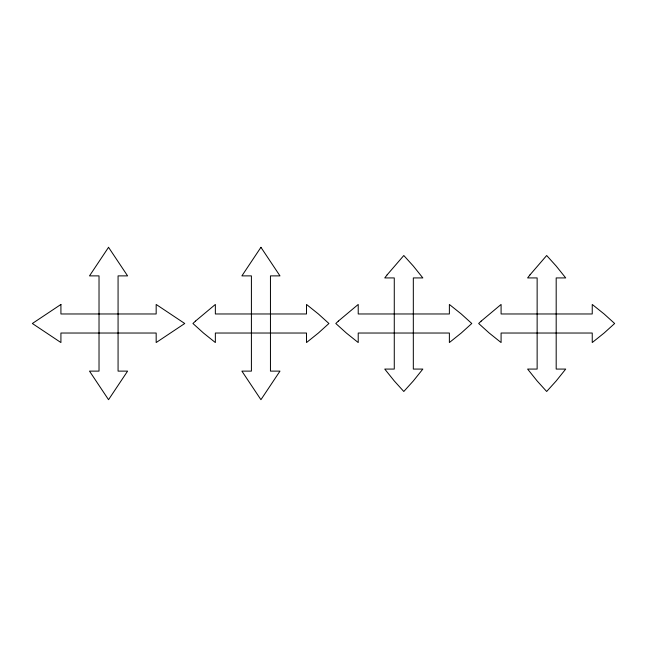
<?xml version="1.0" encoding="UTF-8"?>
<svg xmlns="http://www.w3.org/2000/svg" width="647" height="647" viewBox="0 0 647 647"><rect width="100%" height="100%" fill="white"/><g stroke="black" fill="none" stroke-linecap="round" stroke-linejoin="round"><path stroke-width="0.97" d="M108.542 247.308L89.496 275.881L99.023 275.881L99.023 371.119L89.496 371.119L108.542 399.692L127.596 371.119L118.069 371.119L118.069 275.881L127.596 275.881L108.542 247.308M260.935 247.308L241.889 275.881L251.408 275.881L251.408 371.119L241.889 371.119L260.935 399.692L279.981 371.119L270.454 371.119L270.454 275.881L279.981 275.881L260.935 247.308M387.132 274.846L384.747 277.927L394.274 277.927L394.274 369.073L384.747 369.073L394.274 380.954L403.801 391.484L413.32 380.954L422.847 369.073L413.32 369.073L413.32 277.927L422.847 277.927L413.32 266.046L403.801 255.516L387.132 274.846M529.998 274.846L527.612 277.927L537.139 277.927L537.139 369.073L527.612 369.073L537.139 380.954L546.666 391.484L556.185 380.954L565.713 369.073L556.185 369.073L556.185 277.927L565.713 277.927L556.185 266.046L546.666 255.516L529.998 274.846M195.443 321.122L192.943 323.5L203.481 333.027L215.354 342.546L215.354 333.027L306.508 333.027L306.508 342.546L318.389 333.027L328.919 323.5L318.389 313.973L306.508 304.454L306.508 313.973L215.354 313.973L215.354 304.454L195.443 321.122M338.308 321.122L335.809 323.5L346.347 333.027L358.22 342.546L358.22 333.027L449.374 333.027L449.374 342.546L461.254 333.027L471.784 323.5L461.254 313.973L449.374 304.454L449.374 313.973L358.22 313.973L358.22 304.454L338.308 321.122M481.166 321.122L478.675 323.5L489.205 333.027L501.085 342.546L501.085 333.027L592.24 333.027L592.24 342.546L604.12 333.027L614.65 323.5L604.12 313.973L592.24 304.454L592.24 313.973L501.085 313.973L501.085 304.454L481.166 321.122M60.923 304.454L32.35 323.5L60.923 342.546L60.923 333.027L156.17 333.027L156.17 342.546L184.743 323.5L156.17 304.454L156.17 313.973L60.923 313.973L60.923 304.454"/></g></svg>
